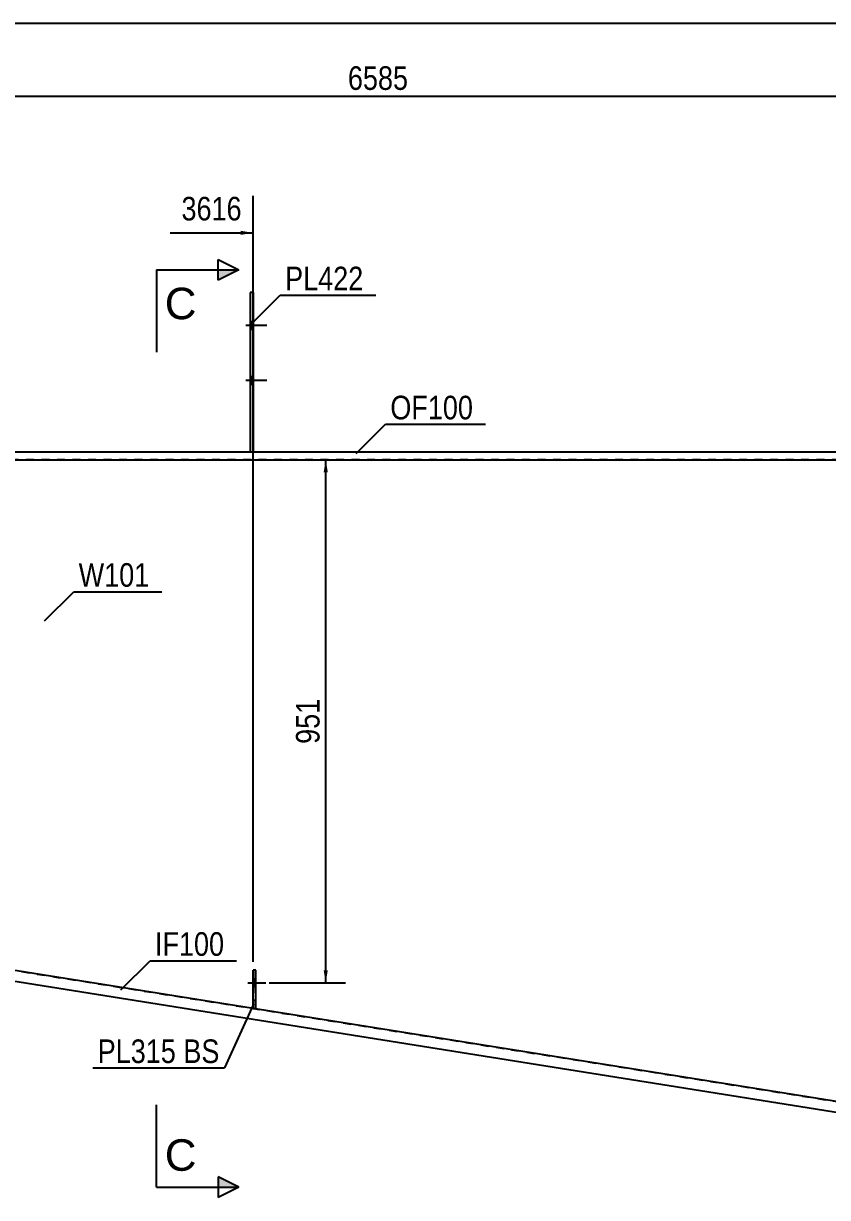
# Model space of a CAD drawing. Header units: millimetres. Extents: x -352 to 50, y -184 to 93.
# Drawn here: x -188.4 to -90.8, y -49.5 to 92.9 of the extents above; entities that cross this region are included whole.
import ezdxf

# ---------------------------------------------------------------- set-up
doc = ezdxf.new("R2010")
doc.units = ezdxf.units.MM
doc.linetypes.add('DXK_LINE_DOT1', pattern=[1.8814, 0.9407, -0.9407])
doc.linetypes.add('DXK_LINE_DOT2', pattern=[3.9198, 1.9599, -1.9599])
doc.styles.add('Arial', font='ARIAL.TTF', dxfattribs={"height": 0.2})
doc.styles.add('Arial Narrow', font='ARIALN.TTF', dxfattribs={"height": 0.2})

# ---------------------------------------------------------------- blocks, each defined once
blk = doc.blocks.new('Unknown-623466379-1210')
at = {"color": 5, "linetype": 'Continuous'}
blk.add_line((50.45, 92.95), (-349.55, 92.95), dxfattribs=at)
blk = doc.blocks.new('Part-623466379-1962 - 1919')
at = {"color": 2, "linetype": 'Continuous'}
for p, q in [((-191, 41), (23.69, 41)), ((-191, 41), (-191, 40)), ((-191, 40), (23.69, 40)), ((23.69, 41), (23.69, 40))]:
    blk.add_line(p, q, dxfattribs=at)
blk = doc.blocks.new('Part-623466379-1989 - 1919')
at = {"color": 2, "linetype": 'Continuous'}
blk.add_line((-201.64, 40), (-201.64, -20), dxfattribs=at)
at = {"color": 7, "linetype": 'DXK_LINE_DOT1'}
for p, q in [((-76.16, 40), (-201.64, 40)), ((-76.16, -40), (-76.16, 40)), ((-201.64, -20), (-76.16, -40))]:
    blk.add_line(p, q, dxfattribs=at)
blk = doc.blocks.new('Part-623466379-1999 - 1919')
at = {"color": 2, "linetype": 'Continuous'}
for p, q in [((-201.64, -20), (-201.85, -21.32)), ((-76.37, -41.32), (-201.85, -21.32)), ((-76.16, -40), (-201.64, -20)), ((-76.16, -40), (-76.37, -41.32))]:
    blk.add_line(p, q, dxfattribs=at)
blk = doc.blocks.new('Part-623466379-2335 - 1919')
at = {"color": 2, "linetype": 'Continuous'}
for p, q in [((-160.56, -26.55), (-160.56, -21.89)), ((-160.23, -21.89), (-160.56, -21.89)), ((-160.23, -26.55), (-160.23, -21.89)), ((-160.52, -26.55), (-160.23, -26.55))]:
    blk.add_line(p, q, dxfattribs=at)
at = {"color": 7, "linetype": 'DXK_LINE_DOT1'}
for p, q in [((-160.56, -25.55), (-160.23, -25.55)), ((-160.56, -26.55), (-160.56, -26.55)), ((-160.56, -26.55), (-160.52, -26.55))]:
    blk.add_line(p, q, dxfattribs=at)
blk = doc.blocks.new('Part-623466379-2259 - 1919')
at = {"color": 2, "linetype": 'Continuous'}
for p, q in [((-160.56, 60.33), (-160.9, 60.33)), ((-160.9, 60.33), (-160.9, 41)), ((-160.56, 60.33), (-160.56, 41))]:
    blk.add_line(p, q, dxfattribs=at)
at = {"color": 7, "linetype": 'DXK_LINE_DOT1'}
blk.add_line((-160.9, 41), (-160.56, 41), dxfattribs=at)
blk = doc.blocks.new('Part-623466379-2357 - 1919')
at = {"color": 7, "linetype": 'DXK_LINE_DOT1'}
for p, q in [((-160.56, -21.89), (-160.56, -26.55)), ((-160.23, -21.89), (-160.56, -21.89)), ((-160.23, -26.55), (-160.23, -21.89)), ((-160.52, -26.55), (-160.23, -26.55))]:
    blk.add_line(p, q, dxfattribs=at)
blk = doc.blocks.new('Bolt-623466379-2605 - 1919')
at = {"linetype": 'Continuous'}
for points in [[(-160.56, 55.87), (-160.56, 56.8), (-160.9, 56.8), (-160.9, 55.87)], [(-160.56, 55.87), (-160.56, 56.8), (-160.9, 56.8), (-160.9, 55.87)], [(-160.56, 49.2), (-160.56, 50.13), (-160.9, 50.13), (-160.9, 49.2)], [(-160.56, 49.2), (-160.56, 50.13), (-160.9, 50.13), (-160.9, 49.2)]]:
    blk.add_hatch(color=3, dxfattribs=at).paths.add_polyline_path(points)
at = {"color": 3, "linetype": 'Continuous'}
for p, q in [((-161.43, 56.33), (-158.9, 56.33)), ((-161.43, 56.33), (-158.9, 56.33)), ((-160.9, 56.8), (-160.56, 56.8)), ((-160.9, 56.8), (-160.56, 56.8)), ((-160.9, 55.87), (-160.56, 55.87)), ((-160.9, 55.87), (-160.56, 55.87)), ((-160.9, 50.13), (-160.56, 50.13)), ((-160.9, 50.13), (-160.56, 50.13)), ((-161.43, 49.67), (-158.9, 49.67)), ((-161.43, 49.67), (-158.9, 49.67)), ((-160.9, 49.2), (-160.56, 49.2)), ((-160.9, 49.2), (-160.56, 49.2))]:
    blk.add_line(p, q, dxfattribs=at)
blk = doc.blocks.new('Bolt-623466379-2609 - 1919')
at = {"linetype": 'Continuous'}
blk.add_hatch(color=3, dxfattribs=at).paths.add_polyline_path([(-160.23, -23.89), (-160.23, -22.95), (-160.56, -22.95), (-160.56, -23.89)])
at = {"color": 3, "linetype": 'Continuous'}
for p, q in [((-161.2, -23.42), (-159, -23.42)), ((-160.56, -22.95), (-160.23, -22.95)), ((-160.56, -23.89), (-160.23, -23.89))]:
    blk.add_line(p, q, dxfattribs=at)
blk = doc.blocks.new('Bolt-623466379-2610 - 1919')
at = {"color": 3, "linetype": 'DXK_LINE_DOT2'}
for p, q in [((-161.2, -23.42), (-159, -23.42)), ((-160.56, -22.95), (-160.23, -22.95)), ((-160.56, -23.89), (-160.23, -23.89))]:
    blk.add_line(p, q, dxfattribs=at)
blk = doc.blocks.new('StraightDimension-623466379-9820 - 1919')
at = {"linetype": 'Continuous'}
for points in [[(-151.99, 38.5), (-151.74, 40), (-151.49, 38.5)], [(-151.49, -21.92), (-151.74, -23.42), (-151.99, -21.92)]]:
    blk.add_hatch(color=7, dxfattribs=at).paths.add_polyline_path(points)
at = {"color": 7, "linetype": 'Continuous'}
for p, q in [((-158.61, 40), (-149.34, 40)), ((-151.74, -23.42), (-151.74, 40)), ((-158.61, -23.42), (-149.34, -23.42))]:
    blk.add_line(p, q, dxfattribs=at)
at = {"color": 0}
blk.add_wipeout([(-151.89, 11.63), (-156.09, 11.63), (-156.09, 4.95), (-151.89, 4.95)], dxfattribs=at)
at = {"color": 3, "style": 'Arial Narrow'}
blk.add_text('951', height=2.863, rotation=90.0002, dxfattribs=at).set_placement((-152.49, 5.55))
blk = doc.blocks.new('StraightDimension-623466379-3159 - 1919')
at = {"color": 7, "linetype": 'Continuous'}
blk.add_line((-326.82, 84.14), (36.03, 84.14), dxfattribs=at)
at = {"color": 0}
blk.add_wipeout([(-141.14, 84.29), (-141.14, 88.49), (-149.65, 88.49), (-149.65, 84.29)], dxfattribs=at)
at = {"color": 3, "style": 'Arial Narrow'}
blk.add_text('6585', height=2.863, dxfattribs=at).set_placement((-149.05, 84.89))
blk = doc.blocks.new('StraightDimension-623466379-12528 - 1919')
at = {"linetype": 'Continuous'}
blk.add_hatch(color=7, dxfattribs=at).paths.add_polyline_path([(-162.06, 67.8), (-160.56, 67.55), (-162.06, 67.3)])
at = {"color": 7, "linetype": 'Continuous'}
for p, q in [((-160.56, -20.89), (-160.56, 72.05)), ((-170.62, 67.55), (-160.56, 67.55))]:
    blk.add_line(p, q, dxfattribs=at)
at = {"color": 0}
blk.add_wipeout([(-161.34, 68.45), (-161.34, 72.65), (-169.85, 72.65), (-169.85, 68.45)], dxfattribs=at)
at = {"color": 3, "style": 'Arial Narrow'}
blk.add_text('3616', height=2.863, dxfattribs=at).set_placement((-169.25, 69.05))
blk = doc.blocks.new('Mark-623466379-1958 - 1919')
at = {"color": 0}
blk.add_wipeout([(-133.85, 44.92), (-133.85, 47.92), (-143.9, 47.92), (-143.9, 44.92)], dxfattribs=at)
blk.add_wipeout([(-133.85, 44.92), (-133.85, 47.92), (-143.9, 47.92), (-143.9, 44.92)], dxfattribs=at)
at = {"color": 7, "linetype": 'Continuous'}
for p, q in [((-148.04, 40.78), (-144.5, 44.32)), ((-144.5, 44.32), (-132.35, 44.32))]:
    blk.add_line(p, q, dxfattribs=at)
at = {"color": 3, "style": 'Arial Narrow'}
blk.add_text('OF100', height=2.863, dxfattribs=at).set_placement((-143.9, 44.92))
blk = doc.blocks.new('Mark-623466379-1985 - 1919')
at = {"color": 0}
blk.add_wipeout([(-173.14, 24.61), (-173.14, 27.61), (-181.73, 27.61), (-181.73, 24.61)], dxfattribs=at)
blk.add_wipeout([(-173.14, 24.61), (-173.14, 27.61), (-181.73, 27.61), (-181.73, 24.61)], dxfattribs=at)
at = {"color": 7, "linetype": 'Continuous'}
for p, q in [((-185.86, 20.48), (-182.33, 24.01)), ((-182.33, 24.01), (-171.64, 24.01))]:
    blk.add_line(p, q, dxfattribs=at)
at = {"color": 3, "style": 'Arial Narrow'}
blk.add_text('W101', height=2.863, dxfattribs=at).set_placement((-181.73, 24.61))
blk = doc.blocks.new('Mark-623466379-1995 - 1919')
at = {"color": 0}
blk.add_wipeout([(-164.06, -20.16), (-164.06, -17.16), (-172.47, -17.16), (-172.47, -20.16)], dxfattribs=at)
blk.add_wipeout([(-164.06, -20.16), (-164.06, -17.16), (-172.47, -17.16), (-172.47, -20.16)], dxfattribs=at)
at = {"color": 7, "linetype": 'Continuous'}
for p, q in [((-176.61, -24.3), (-173.07, -20.76)), ((-173.07, -20.76), (-162.56, -20.76))]:
    blk.add_line(p, q, dxfattribs=at)
at = {"color": 3, "style": 'Arial Narrow'}
blk.add_text('IF100', height=2.863, dxfattribs=at).set_placement((-172.47, -20.16))
blk = doc.blocks.new('Mark-623466379-2255 - 1919')
at = {"color": 0}
blk.add_wipeout([(-147.17, 60.58), (-147.17, 63.58), (-156.67, 63.58), (-156.67, 60.58)], dxfattribs=at)
blk.add_wipeout([(-147.17, 60.58), (-147.17, 63.58), (-156.67, 63.58), (-156.67, 60.58)], dxfattribs=at)
at = {"color": 7, "linetype": 'Continuous'}
for p, q in [((-160.81, 56.45), (-157.27, 59.98)), ((-157.27, 59.98), (-145.67, 59.98))]:
    blk.add_line(p, q, dxfattribs=at)
at = {"color": 3, "style": 'Arial Narrow'}
blk.add_text('PL422', height=2.863, dxfattribs=at).set_placement((-156.67, 60.58))
blk = doc.blocks.new('MarkSet-623466379-3552 - 1919')
at = {"color": 0}
for points in [[(-169.92, -33.17), (-169.92, -30.17), (-179.42, -30.17), (-179.42, -33.17)], [(-164.64, -33.17), (-164.64, -30.17), (-169.02, -30.17), (-169.02, -33.17)]]:
    blk.add_wipeout(points, dxfattribs=at)
for points in [[(-169.92, -33.17), (-169.92, -30.17), (-179.42, -30.17), (-179.42, -33.17)], [(-164.64, -33.17), (-164.64, -30.17), (-169.02, -30.17), (-169.02, -33.17)]]:
    blk.add_wipeout(points, dxfattribs=at)
at = {"color": 7, "linetype": 'Continuous'}
for p in [(-160.5, -26.04), (-180.02, -33.77)]:
    blk.add_line(p, (-164.04, -33.77), dxfattribs=at)
at = {"color": 3, "style": 'Arial Narrow'}
for s, p in [('PL315', (-179.42, -33.17)), ('BS', (-169.02, -33.17))]:
    blk.add_text(s, height=2.863, dxfattribs=at).set_placement(p)
blk = doc.blocks.new('SectionMark-623466379-3379 - 1919')
at = {"linetype": 'Continuous'}
for points in [[(-164.78, 61.82), (-164.78, 63.07), (-162.28, 63.07)], [(-164.78, -48.24), (-164.78, -46.99), (-162.28, -48.24)]]:
    blk.add_hatch(color=30, dxfattribs=at).paths.add_polyline_path(points)
at = {"color": 30, "linetype": 'Continuous'}
for p, q in [((-164.78, 61.82), (-164.78, 64.32)), ((-164.78, 64.32), (-162.28, 63.07)), ((-172.28, 63.07), (-172.28, 53.07)), ((-172.28, 63.07), (-162.28, 63.07)), ((-162.28, 63.07), (-164.78, 61.82)), ((-172.28, -48.24), (-172.28, -38.24)), ((-162.28, -48.24), (-164.78, -46.99)), ((-164.78, -46.99), (-164.78, -49.49)), ((-172.28, -48.24), (-162.28, -48.24)), ((-162.28, -48.24), (-164.78, -49.49))]:
    blk.add_line(p, q, dxfattribs=at)
at = {"color": 0, "linetype": 'Continuous'}
for points in [[(-167.43, 57.07), (-167.43, 61.07), (-171.28, 61.07), (-171.28, 57.07)], [(-167.43, -46.24), (-167.43, -42.24), (-171.28, -42.24), (-171.28, -46.24)]]:
    blk.add_wipeout(points, dxfattribs=at)
at = {"color": 96, "linetype": 'Continuous', "style": 'Arial'}
for p in [(-171.28, 57.07), (-171.28, -46.24)]:
    blk.add_text('C', height=3.82, dxfattribs=at).set_placement(p)

msp = doc.modelspace()

# ---------------------------------------------------------------- block references
for name in ['Unknown-623466379-1210', 'Part-623466379-2259 - 1919', 'Bolt-623466379-2605 - 1919', 'Part-623466379-1989 - 1919', 'Part-623466379-1962 - 1919', 'Part-623466379-1999 - 1919', 'Part-623466379-2335 - 1919', 'Part-623466379-2357 - 1919', 'Bolt-623466379-2609 - 1919', 'Bolt-623466379-2610 - 1919']:
    msp.add_blockref(name, (0, 0))

# ---------------------------------------------------------------- next in the draw order: block references
for name in ['StraightDimension-623466379-9820 - 1919', 'MarkSet-623466379-3552 - 1919']:
    msp.add_blockref(name, (0, 0))

# ---------------------------------------------------------------- next in the draw order: block references
msp.add_blockref('StraightDimension-623466379-3159 - 1919', (0, 0))

# ---------------------------------------------------------------- next in the draw order: block references
for name in ['StraightDimension-623466379-12528 - 1919', 'Mark-623466379-1958 - 1919', 'Mark-623466379-1985 - 1919']:
    msp.add_blockref(name, (0, 0))

# ---------------------------------------------------------------- next in the draw order: block references
for name in ['Mark-623466379-2255 - 1919', 'Mark-623466379-1995 - 1919']:
    msp.add_blockref(name, (0, 0))

# ---------------------------------------------------------------- next in the draw order: block references
msp.add_blockref('SectionMark-623466379-3379 - 1919', (0, 0))

doc.saveas('drawing.dxf')
